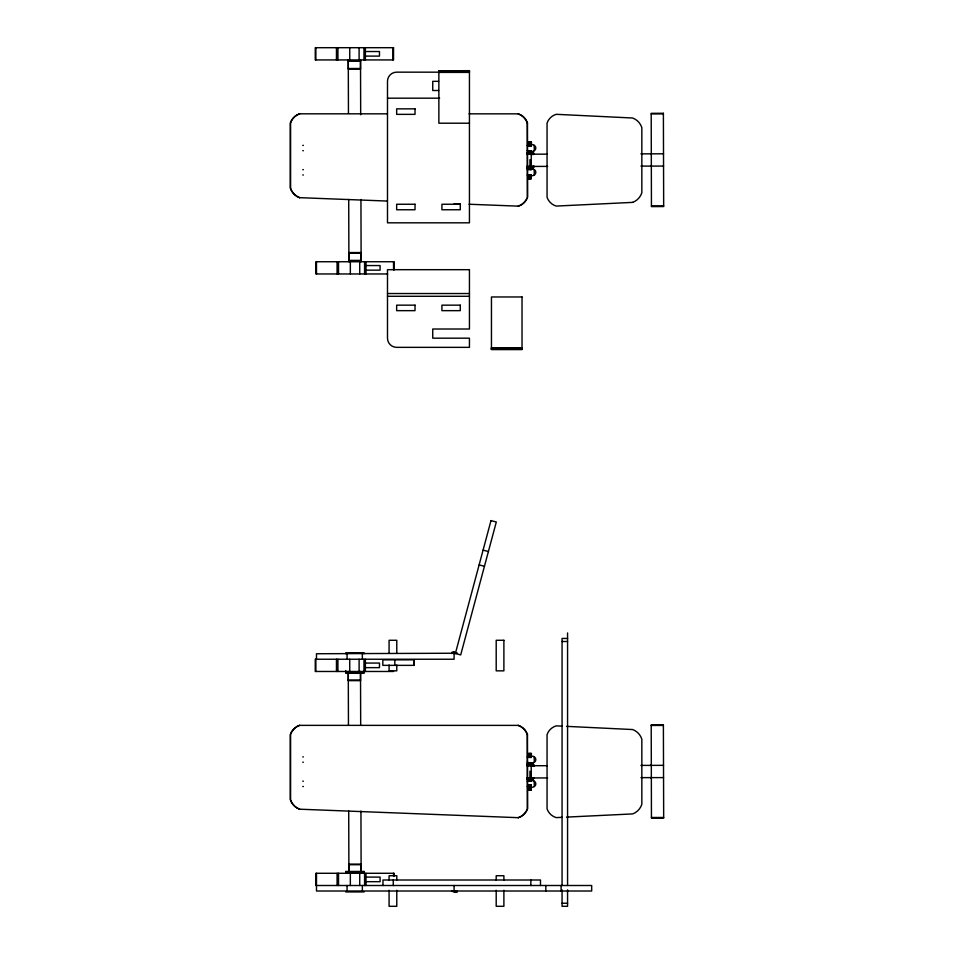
<?xml version="1.0" encoding="UTF-8"?>
<svg xmlns="http://www.w3.org/2000/svg" width="954" height="954" viewBox="0 0 954 954"><rect width="100%" height="100%" fill="white"/><g stroke="black" fill="none" stroke-linecap="round" stroke-linejoin="round"><path stroke-width="1.43" d="M531.354 141.967L531.33 145.902L531.354 141.967L528.552 141.967L528.599 145.902M531.259 757.44L531.354 753.505L531.128 757.44L531.354 753.505L528.552 753.505L528.599 757.44M528.826 154.202L529.935 151.137L529.935 154.202L530.293 151.137C529.112 156.122 538.509 155.287 531.199 151.137L528.552 151.137L526.727 153.177M528.826 765.74L529.935 762.675L529.935 765.74L530.293 762.675C529.112 767.66 538.509 766.825 531.199 762.675L528.552 762.675L526.727 764.714M526.715 167.463L528.552 169.49L531.306 169.49L533.644 166.437L530.901 169.49L532.07 166.437L530.615 169.49L531.044 166.437L530.293 169.49L529.935 166.437M526.715 779.001L528.552 781.04L531.306 781.04L533.644 777.975L530.901 781.04L532.07 777.975L530.615 781.04L531.044 777.975L530.293 781.04L529.935 777.975M529.935 151.137L527.789 154.202L528.957 151.137L526.906 154.202L534.216 154.202L530.615 151.137L531.044 154.202M529.935 762.675L527.789 765.74L528.945 762.675M527.789 154.202L529.577 151.137M527.789 765.74L529.577 762.675M533.882 166.437L531.128 169.49L532.964 166.437L530.901 169.49M533.882 777.975L531.128 781.04L532.964 777.975L530.901 781.04M454.056 652.309C454.986 655.434 455.833 649.865 451.755 652.381L451.755 653.585M454.521 891.108C452.244 891.286 455.332 893.743 454.951 891.441M528.886 762.771L526.906 765.74L534.216 765.74L530.901 762.675L532.272 764.714M527.061 153.177L528.743 151.137M531.128 169.49L533.644 166.437M527.061 764.714L528.743 762.675M531.128 781.04L533.644 777.975M454.843 892.288L457.145 892.217L457.145 891.012M534.216 166.437L531.306 169.49L534.216 166.437L526.906 166.437L528.743 169.49L527.002 167.463M534.216 777.975L531.306 781.04L534.216 777.975L526.906 777.975L528.743 781.04L527.002 779.001M562.097 817.328L556.218 817.614A13.857 13.857 0 0 1 547.059 808.885L547.059 734.58A13.857 13.857 0 0 1 556.218 725.851L562.097 726.137M566.509 817.113L632.681 813.917A15.192 15.192 0 0 0 641.839 804.294L641.839 739.171A15.192 15.192 0 0 0 632.681 729.548L566.509 726.352M651.2 113.931L663.4 113.896M533.417 154.19L547.322 154.154M640.921 153.868L663.519 153.797M531.414 166.437L547.691 166.39M640.957 166.103L663.555 166.068M651.2 725.469L663.4 725.434M533.417 765.74L547.322 765.692M640.921 765.406L663.519 765.335M531.414 777.975L547.691 777.927M640.957 777.641L663.555 777.605M528.48 756.904L529.1 756.904M364.893 51.528L379.477 51.528L379.477 56.107L364.893 56.107M348.282 61.271L360.517 61.271M348.282 68.497L360.517 68.497M438.864 70.811L469.44 70.668L469.44 222.819L387.491 222.819L387.491 81.328A9.17 9.17 0 0 1 396.661 72.158L469.44 72.194M438.864 70.93L469.44 70.93M438.864 71.061L469.44 71.061M438.864 71.335L469.44 71.335M438.864 71.562L469.44 71.562M438.864 72.397L469.44 72.397M438.613 81.328L432.746 81.328L432.746 90.511L438.613 90.511M387.491 98.179L439.639 98.179M387.443 201.067L299.496 197.657A15.061 15.061 0 0 1 290.326 188.129L290.326 123.018A14.548 14.548 0 0 1 299.496 113.824L387.443 113.836M469.022 113.836L518.32 113.848A14.513 14.513 0 0 1 527.49 123.018L527.479 197.335A13.988 13.988 0 0 1 518.32 206.147L518.105 206.147A13.988 13.988 0 0 0 525.833 200.292M469.44 123.209L438.864 123.209L438.864 70.668M302.776 145.378L303.384 145.378M527.264 145.366C538.64 141.013 538.64 155.049 527.264 150.696M302.776 150.696L303.384 150.696M302.776 169.669L303.384 169.669M527.264 169.657C538.64 165.304 538.64 179.34 527.264 174.976M302.776 174.987L303.384 174.987M651.439 205.933L663.674 205.933M348.902 253.18L361.125 253.18M348.902 260.394L361.125 260.394M365.501 265.558L380.086 265.558L380.086 270.149L365.501 270.149M387.646 273.965L315.869 273.965L315.869 261.742L394.157 261.742L394.157 269.887M387.491 293.534L469.44 293.534M387.491 296.289L469.44 296.289M491.453 347.781L522.029 347.781M491.453 347.971L522.029 347.983M491.453 348.615L522.029 348.615M491.453 348.842L522.029 348.842M491.453 349.009L522.029 349.009M491.453 349.247L522.029 349.247M491.453 349.367L522.029 349.367M567.57 638.441L562.061 638.441L562.061 885.503M562.061 641.505L567.57 641.505M452.136 653.073L453.699 653.073M455.69 653.108L456.596 653.108M414.048 659.846L382.828 659.846L382.828 665.355L414.048 665.355L413.976 659.846L413.893 665.355M364.893 663.066L379.477 663.066L379.477 667.645L364.893 667.645M393.537 671.473L315.261 671.473L315.261 659.238L454.08 659.238L454.08 653.74M346.886 672.391L362.353 672.391M348.282 672.808L360.517 672.808M348.282 680.035L360.517 680.035M518.32 817.685L299.496 809.195A15.061 15.061 0 0 1 290.326 799.667L290.326 734.556A14.548 14.548 0 0 1 299.496 725.362L518.32 725.386A14.513 14.513 0 0 1 527.49 734.556L527.479 808.873A13.988 13.988 0 0 1 518.32 817.685L518.105 817.685A13.988 13.988 0 0 0 525.833 811.83M527.264 756.916C538.64 752.551 538.64 766.587 527.264 762.234M302.776 756.916L303.384 756.916M530.185 756.904L531.008 756.904M302.776 762.234L303.384 762.234M651.32 765.382L650.711 765.382L651.32 765.382L651.2 724.861L663.388 724.825L663.674 818.091L651.439 818.127L651.32 765.335M302.776 781.207L303.384 781.207M527.264 781.195C538.64 776.842 538.64 790.878 527.264 786.513M302.776 786.525L303.384 786.525M651.439 817.471L663.674 817.471M348.902 864.718L361.125 864.718M348.902 871.932L361.125 871.932M365.501 877.096L380.086 877.096L380.086 881.687L365.501 881.687M452.303 891.489L453.198 891.489M455.189 891.513L456.763 891.513M345.73 891.93L364.082 891.93M562.061 903.247L567.57 903.247M531.128 151.137L533.954 154.19L530.901 151.137L532.272 153.177M531.199 151.137L533.954 154.19M531.199 154.202L531.306 166.437M531.199 765.74L531.306 777.975M518.32 113.848L518.105 113.848A14.513 14.513 0 0 1 527.264 123.018L527.479 123.018M299.484 113.824L299.711 113.824A14.548 14.548 0 0 0 290.541 123.018L290.541 188.129A15.061 15.061 0 0 0 299.711 197.657L299.496 197.657M534.18 145.366L534.3 150.696M534.18 169.657L534.3 174.976M527.479 197.335L527.264 123.018M518.32 725.386L518.105 725.386A14.513 14.513 0 0 1 527.264 734.556L527.479 734.556M299.484 725.362L299.711 725.362A14.548 14.548 0 0 0 290.541 734.556L290.541 799.667A15.061 15.061 0 0 0 299.711 809.195L299.496 809.195M534.18 756.904L534.3 762.234M534.18 781.195L534.3 786.513M527.479 808.873L527.264 734.556M454.152 203.667L460.317 203.894M469.022 204.239L518.32 206.147M483.082 550.124L488.4 551.543M479.123 564.887L484.441 566.306M531.128 762.675L533.954 765.728L531.259 762.675M530.901 151.137L533.644 154.202M530.901 762.675L533.644 765.74L530.615 762.675L531.044 765.74M532.964 154.202L530.615 151.137L532.07 154.202M532.964 765.74L530.615 762.675L532.07 765.74M526.906 166.437L528.957 169.49L527.789 166.437L529.243 169.49M526.906 777.975L528.957 781.04L527.789 777.975L529.243 781.04M528.826 166.437L529.577 169.49M528.826 777.975L529.577 781.04M360.684 114.73L360.517 59.935L360.517 69.105L348.282 69.105L348.282 59.935L348.448 113.347M360.946 199.529L361.125 261.742L361.125 252.56L348.902 252.56L348.902 261.742L348.711 199.41M360.684 724.79L360.517 671.473L360.517 680.643L348.282 680.643L348.282 671.473L348.448 724.885M360.946 811.067L361.125 873.28L361.125 864.109L348.902 864.109L348.902 873.28L348.711 810.96M567.57 632.943L567.57 885.503M567.57 889.855L567.57 906.3L562.061 906.3L562.061 889.855M561.107 885.503L561.107 891.012M545.819 885.503L545.819 891.012M540.489 885.503L540.489 880.005L382.971 880.005L382.971 885.503M531.259 174.737L531.259 178.672L528.552 178.672L528.599 174.737M531.259 784.963L531.259 790.21L528.552 790.21L528.599 784.963M531.128 174.737L531.128 178.672M531.128 784.963L531.128 790.21M530.901 174.737L530.901 178.672M530.901 784.963L530.901 790.21M530.853 880.005L530.853 885.503M530.615 141.967L530.615 145.902M530.615 174.737L530.615 178.672M530.615 753.505L530.615 757.44M530.615 784.963L530.615 790.21M530.293 141.967L530.293 145.902M530.293 174.737L530.293 178.672M530.293 753.505L530.293 757.44M530.293 784.963L530.293 790.21M529.935 141.967L529.935 145.902M529.935 159.64L529.935 169.49M529.935 174.737L529.935 178.672M529.935 753.505L529.935 757.44M529.935 771.178L529.935 781.04M529.935 784.963L529.935 790.21M529.577 141.967L529.577 145.902M529.577 174.737L529.577 178.672M529.577 753.505L529.577 757.44M529.577 784.963L529.577 790.21M529.243 141.967L529.243 145.902M529.243 174.737L529.243 178.672M529.243 753.505L529.243 757.44M529.243 784.963L529.243 790.21M528.957 141.967L528.957 145.902M528.957 174.737L528.957 178.672M528.957 753.505L528.945 757.44M528.957 784.963L528.957 790.21M528.743 141.967L528.743 145.902M528.743 174.737L528.743 178.672M528.743 753.505L528.743 757.44M528.743 784.963L528.743 790.21M503.891 880.089L503.891 875.724L496.199 875.724L496.199 880.089M503.891 890.285L503.891 906.3L496.199 906.3L496.199 890.285M455.094 653.585L457.348 653.228L316.489 653.74L316.489 659.238M455.094 891.012L455.094 892.217M454.08 885.503L454.08 891.012M453.806 652.381L453.806 653.585M453.806 891.012L451.552 891.012M396.781 653.383L396.781 640.277L389.077 640.277L389.077 653.383M396.781 665.033L396.781 670.853L389.077 670.853L389.077 665.033M396.781 880.089L396.781 875.724L389.077 875.724L389.077 880.089M396.781 890.285L396.781 906.3L389.077 906.3L389.077 890.285M394.825 659.846L394.825 665.355M394.157 875.999L394.157 873.28L315.869 873.28L315.869 885.503L591.683 885.503L591.683 891.012L316.489 891.012L316.489 873.28M393.537 261.742L393.537 269.887M393.537 873.28L393.537 875.999M393.263 880.005L393.263 885.503M392.929 47.7L392.929 59.935M365.99 261.742L365.99 273.965M365.99 873.28L365.99 885.503M365.37 47.7L365.37 59.935M365.37 659.238L365.37 671.473M364.583 261.742L364.583 273.965M364.583 873.28L364.583 885.503M364.082 653.74L364.082 652.822L345.73 652.822L345.73 653.74M364.082 670.507L364.082 673.309L345.73 673.309L345.73 670.507M363.975 47.7L363.975 59.935M363.975 659.238L363.975 671.473M362.353 653.74L362.353 659.238M362.353 885.503L362.353 891.012M359.73 261.742L359.73 273.965M359.73 873.28L359.73 885.503M359.109 47.7L359.109 59.935M359.109 659.238L359.109 671.473M350.345 261.742L350.345 273.965M350.345 873.28L350.345 885.503M349.736 47.7L349.736 59.935M349.736 659.238L349.736 671.473M347.065 653.74L347.065 659.238M347.065 885.503L347.065 891.012M338.527 261.742L338.527 273.965M338.527 873.28L338.527 885.503M337.919 47.7L337.919 59.935M337.919 659.238L337.919 671.473M337.084 261.742L337.084 273.965M337.084 873.28L337.084 885.503M336.464 47.7L336.464 59.935M336.464 659.238L336.464 671.473M316.489 261.742L316.489 273.965M315.869 47.7L315.869 59.935M315.869 659.238L315.869 671.473M526.87 198.36A13.988 13.988 0 0 1 526.393 199.35M526.87 809.898A13.988 13.988 0 0 1 526.393 810.888M531.306 141.967L531.223 145.902L531.306 141.967M491 520.586L455.38 653.49L460.699 654.921L496.307 522.005L491 520.586M632.681 202.379L556.218 206.076A13.857 13.857 0 0 1 547.059 197.347L547.059 123.042A13.857 13.857 0 0 1 556.218 114.313L632.681 118.01A15.192 15.192 0 0 1 641.839 127.633L641.839 192.756A15.192 15.192 0 0 1 632.681 202.379M663.388 113.287L651.2 113.323L651.439 206.589L663.674 206.553L663.388 113.287M393.537 47.7L315.261 47.7L315.261 59.935L393.537 59.935L393.537 47.7M415.014 108.851L396.661 108.851L396.661 114.361L415.014 114.361L415.014 108.851M651.32 153.832L650.711 153.832L651.32 153.844M651.32 166.068L650.711 166.068L651.32 166.068M415.014 204.251L396.661 204.251L396.661 209.761L415.014 209.761L415.014 204.251M460.269 204.251L441.917 204.251L441.917 209.761L460.269 209.761L460.269 204.251M469.44 269.684L387.491 269.684L387.491 338.181A9.17 9.17 0 0 0 396.661 347.351L469.44 347.351L469.44 338.181L432.746 338.181L432.746 329.011L469.44 329.011L469.44 269.684M522.029 296.968L491.453 296.968L491.453 349.51L522.029 349.51L522.029 296.968M415.014 305.161L396.661 305.161L396.661 310.658L415.014 310.658L415.014 305.161M460.269 305.161L441.917 305.161L441.917 310.658L460.269 310.658L460.269 305.161M503.891 640.277L496.199 640.277L496.199 670.853L503.891 670.853L503.891 640.277M651.32 777.605L650.711 777.605L651.32 777.605M364.082 871.443L345.73 871.443L345.73 872.361L364.082 872.361L364.082 871.443M530.901 145.902L530.889 141.967L530.901 145.902M530.901 757.44L530.889 753.505L530.901 757.44"/></g></svg>
